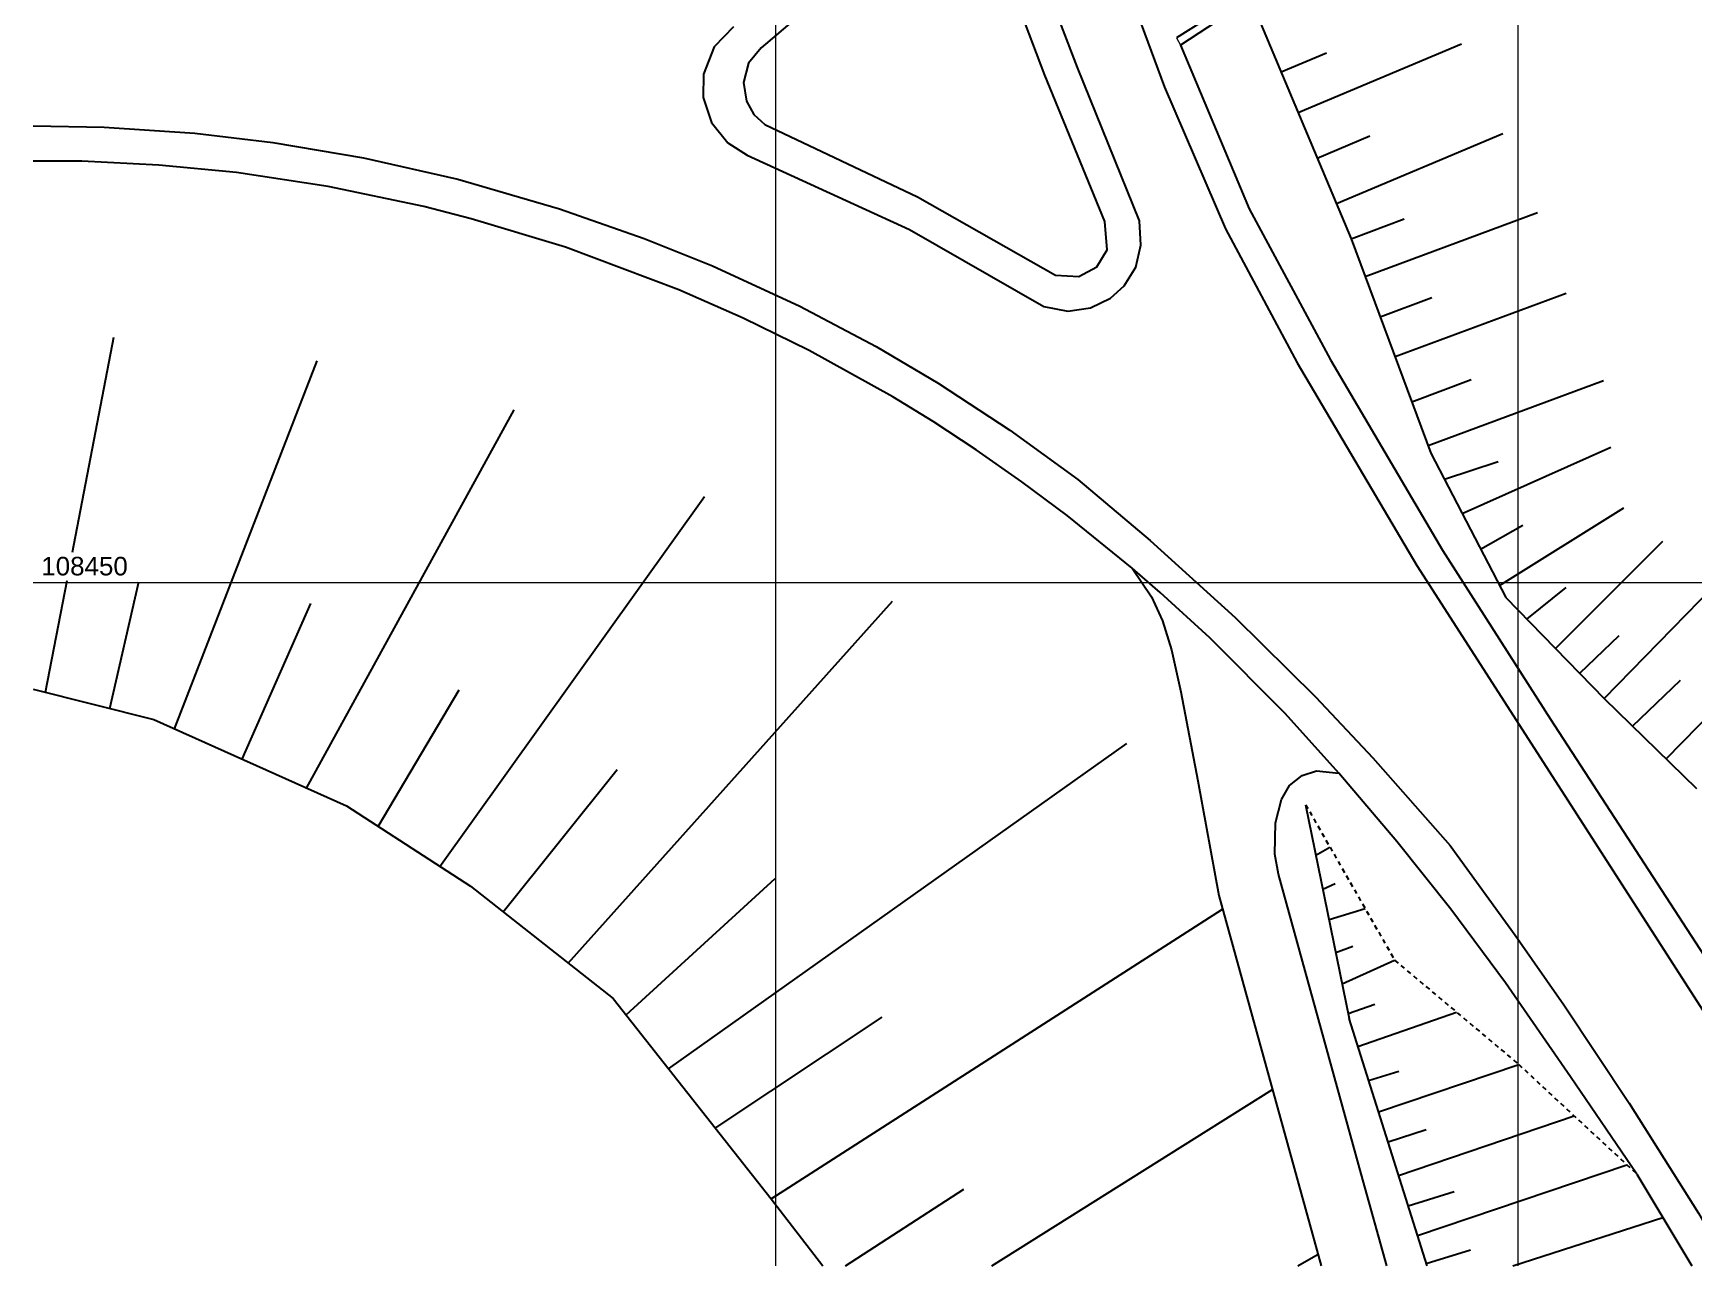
# Model space of a CAD drawing. Extents: x 61466 to 63015, y 108404 to 110397.
# Drawn here: x 62300 to 62411.9, y 108959 to 109042.1 of the extents above; entities that cross this region are included whole.
import ezdxf

# ---------------------------------------------------------------- set-up
doc = ezdxf.new("R2010")
doc.units = 0
doc.header["$LTSCALE"] = 1.000015
doc.header["$MEASUREMENT"] = 0
doc.linetypes.add('DOT', pattern=[0.55, 0.3, -0.25])
for name, color, linetype in [('Bâti', 7, 'Continuous'), ('coordinate', 2, 'Continuous'), ('pendenze', 2, 'Continuous'), ('Strade', 7, 'Continuous'), ('TalusHautBas', 7, 'Continuous')]:
    doc.layers.add(name, color=color, linetype=linetype)
doc.styles.add('ARIAL', font='arial.ttf')

msp = doc.modelspace()

# ---------------------------------------------------------------- linework, layer by layer
at = {"layer": 'Bâti', "linetype": 'Continuous'}
msp.add_line((62384.868, 109046.716), (62377.004, 109041.74), dxfattribs=at)
at = {"layer": 'Bâti', "linetype": 'Continuous', "lineweight": 0}
msp.add_line((62377.004, 109041.74), (62377.282, 109041.259), dxfattribs=at)
at = {"layer": 'coordinate', "linetype": 'Continuous', "lineweight": 0}
for p, q in [((62350, 109333.555), (62350, 108959.046)), ((62400, 109181.127), (62400, 108959.046)), ((62300, 109005.071), (62587, 109005.071))]:
    msp.add_line(p, q, dxfattribs=at)
at = {"layer": 'pendenze', "linetype": 'Continuous'}
for p, q in [((62384.064, 109039.454), (62387.119, 109040.738)), ((62385.212, 109036.721), (62396.22, 109041.344)), ((62386.499, 109033.656), (62390.043, 109035.144)), ((62387.787, 109030.592), (62399.004, 109035.303)), ((62388.789, 109028.205), (62392.354, 109029.559)), ((62389.727, 109025.68), (62401.32, 109029.985)), ((62390.734, 109022.967), (62394.218, 109024.261)), ((62391.733, 109020.277), (62403.256, 109024.556)), ((62302.646, 109007.118), (62305.423, 109021.589)), ((62309.526, 108995.205), (62319.131, 109020.001)), ((62392.859, 109017.244), (62396.855, 109018.728)), ((62393.958, 109014.285), (62405.787, 109018.677)), ((62318.415, 108991.217), (62332.393, 109016.697)), ((62396.259, 109009.706), (62406.272, 109014.181)), ((62395.055, 109012.027), (62398.68, 109013.208)), ((62327.392, 108985.947), (62345.214, 109010.866)), ((62398.766, 109004.874), (62407.148, 109010.093)), ((62397.498, 109007.318), (62400.335, 109008.925)), ((62402.546, 109000.619), (62409.781, 109007.854)), ((62300.835, 108997.676), (62302.279, 109005.203)), ((62305.152, 108996.586), (62307.105, 109005.118)), ((62336.045, 108979.425), (62357.882, 109003.81)), ((62400.618, 109002.593), (62403.255, 109004.74)), ((62405.826, 108997.261), (62413.188, 109004.805)), ((62314.073, 108993.165), (62318.703, 109003.657)), ((62404.176, 108998.951), (62406.832, 109001.495)), ((62410.001, 108993.187), (62418.38, 109001.773)), ((62407.737, 108995.397), (62410.969, 108998.492)), ((62323.236, 108988.632), (62328.694, 108997.846)), ((62342.801, 108972.312), (62373.658, 108994.212)), ((62331.656, 108982.881), (62339.325, 108992.478)), ((62386.404, 108986.704), (62387.349, 108987.245)), ((62339.942, 108975.937), (62349.983, 108985.127)), ((62386.869, 108984.413), (62387.712, 108984.785)), ((62349.708, 108963.552), (62380.119, 108983.062)), ((62387.286, 108982.364), (62389.716, 108983.11)), ((62387.735, 108980.152), (62388.897, 108980.575)), ((62388.164, 108978.045), (62391.709, 108979.628)), ((62345.944, 108968.325), (62357.183, 108975.782)), ((62388.573, 108976.028), (62390.379, 108976.662)), ((62389.232, 108973.825), (62395.869, 108976.134)), ((62390.622, 108969.416), (62400.066, 108972.61)), ((62389.957, 108971.524), (62391.98, 108972.157)), ((62364.567, 108959.046), (62383.484, 108970.917)), ((62391.975, 108965.124), (62403.793, 108969.15)), ((62391.263, 108967.383), (62393.821, 108968.227)), ((62393.25, 108961.077), (62407.349, 108965.848)), ((62354.707, 108959.046), (62362.69, 108964.208)), ((62392.619, 108963.079), (62395.706, 108964.039)), ((62399.68, 108959.046), (62409.776, 108962.303)), ((62393.841, 108959.203), (62396.823, 108960.129)), ((62385.194, 108959.046), (62386.553, 108959.817))]:
    msp.add_line(p, q, dxfattribs=at)
at = {"layer": 'Strade', "linetype": 'Continuous', "flags": 128}
for points in [[(62356.006, 109101.452), (62356.393, 109100.169), (62360.33, 109087.503), (62363.595, 109076.958), (62365.157, 109072.035), (62368.134, 109062.472), (62371.384, 109052.075), (62372.689, 109047.961), (62376.196, 109038.422), (62380.317, 109028.879), (62385.137, 109019.869), (62393.2, 109006.221), (62412.5, 108976.221), (62420.993, 108974.683), (62423.438, 108974.178), (62429.819, 108963.088), (62431.963, 108959.046)], [(62359.607, 109052.484), (62358.869, 109051.812), (62357.426, 109049.818), (62355.943, 109047.698), (62354.265, 109045.737), (62352.591, 109044.083), (62349.025, 109041.079), (62348.193, 109040.037), (62347.853, 109038.741), (62348.046, 109037.476), (62348.547, 109036.582), (62349.275, 109035.908), (62359.567, 109031.038), (62368.87, 109025.775), (62370.443, 109025.679), (62371.636, 109026.335), (62372.336, 109027.468), (62372.193, 109029.387), (62368.152, 109039.233), (62364.406, 109049.091), (62363.63, 109051.09)], [(62347.161, 109042.485), (62345.879, 109041.151), (62345.15, 109039.305), (62345.126, 109037.726), (62345.688, 109036.05), (62346.797, 109034.677), (62348.104, 109033.856), (62359.017, 109028.845), (62368.07, 109023.653), (62369.699, 109023.345), (62371.218, 109023.561), (62372.564, 109024.213), (62373.495, 109025.052), (62374.272, 109026.294), (62374.613, 109027.795), (62374.523, 109029.417), (62370.335, 109039.752), (62366.375, 109050.127)], [(62380.34, 109043.257), (62377.282, 109041.259), (62381.915, 109030.234), (62387.377, 109020.069), (62394.922, 109007.239), (62402.2, 108995.871), (62413.7, 108978.171), (62424.645, 108975.784), (62430.44, 108965.802), (62433.895, 108959.5), (62434.13, 108959.046)], [(62300, 109035.814), (62304.781, 109035.739), (62310.886, 109035.327), (62316.135, 109034.708), (62322.239, 109033.674), (62328.603, 109032.227), (62335.441, 109030.234), (62341.161, 109028.246), (62345.763, 109026.394), (62351.651, 109023.675), (62356.778, 109020.964), (62360.969, 109018.492), (62365.795, 109015.334), (62370.361, 109012.009), (62375.248, 109007.896), (62380.958, 109002.71), (62386.385, 108997.357), (62390.247, 108993.268), (62395.451, 108987.342), (62399.824, 108981.318), (62403.096, 108976.617), (62407.504, 108969.997), (62412.177, 108962.58), (62414.206, 108959.046)], [(62408.023, 108965.222), (62403.55, 108971.778), (62399.171, 108978.114), (62395.485, 108983.056), (62391.859, 108987.612), (62387.945, 108992.228), (62384.327, 108996.252), (62379.253, 109001.348), (62375.914, 109004.399), (62375.063, 109005.142), (62374.023, 109006.031), (62369.639, 109009.571), (62366.601, 109011.838), (62363.525, 109013.991), (62360.611, 109015.906), (62357.905, 109017.582), (62352.264, 109020.701), (62347.822, 109022.879), (62343.498, 109024.779), (62335.848, 109027.646), (62329.507, 109029.57), (62326.315, 109030.391), (62319.864, 109031.748), (62313.701, 109032.673), (62308.467, 109033.181), (62303.274, 109033.437), (62300, 109033.448)], [(62374.023, 109006.031), (62375.325, 109004.093), (62376.078, 109002.482), (62376.67, 109000.527), (62377.295, 108997.701), (62378.443, 108991.703), (62379.864, 108983.981), (62384.657, 108966.681), (62386.766, 108959.046)], [(62391.176, 108959.046), (62389.463, 108965.233), (62383.891, 108985.427), (62383.637, 108986.77), (62383.686, 108988.872), (62384.091, 108990.46), (62384.632, 108991.385), (62385.478, 108992.065), (62386.449, 108992.388), (62387.945, 108992.228)]]:
    msp.add_lwpolyline(points, dxfattribs=at)
at = {"layer": 'TalusHautBas', "linetype": 'Continuous'}
for p, q in [((62382.02, 109044.32), (62388.789, 109028.205)), ((62388.789, 109028.205), (62394.146, 109013.779)), ((62394.146, 109013.779), (62399.192, 109004.053)), ((62399.192, 109004.053), (62405.826, 108997.261)), ((62300, 108997.887), (62308.114, 108995.838)), ((62405.826, 108997.261), (62412.04, 108991.197)), ((62308.114, 108995.838), (62321.097, 108990.013)), ((62321.097, 108990.013), (62329.451, 108984.617)), ((62385.714, 108990.1), (62388.638, 108975.709)), ((62329.451, 108984.617), (62339.069, 108977.044)), ((62339.069, 108977.044), (62349.708, 108963.552)), ((62393.891, 108959.046), (62388.638, 108975.709)), ((62408.023, 108965.222), (62411.732, 108959.046)), ((62349.708, 108963.552), (62353.191, 108959.046))]:
    msp.add_line(p, q, dxfattribs=at)
at = {"layer": 'TalusHautBas', "linetype": 'DOT'}
for p, q in [((62385.714, 108990.1), (62391.709, 108979.628)), ((62391.709, 108979.628), (62400.066, 108972.61)), ((62400.066, 108972.61), (62408.023, 108965.222))]:
    msp.add_line(p, q, dxfattribs=at)

# ---------------------------------------------------------------- texts
at = {"layer": 'coordinate', "color": 1, "style": 'ARIAL'}
msp.add_text('108450', height=1.25, dxfattribs=at).set_placement((62300.545, 109005.544))

doc.saveas('drawing.dxf')
